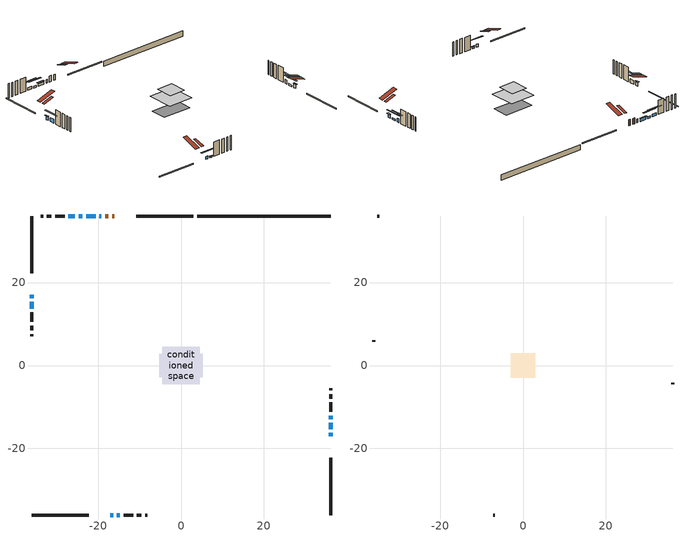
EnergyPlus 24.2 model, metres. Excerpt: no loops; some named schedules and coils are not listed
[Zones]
conditioned space
 floor adiabatic (AdiabaticFloorConstruction): -4.49,-4.49 -4.49,4.49 4.49,4.49 4.49,-4.49 z2.9
 floor foundation (Slab1 construction): -5.2,-2.84 -5.2,2.84 5.2,2.84 5.2,-2.84 z-1.37
 wall outside (RimJoist1 construction): 2.96,36.05 -10.79,36.05 / -36.05,-36.05 -22.3,-36.05 / -36.05,36.05 -36.05,22.3 / 36.05,-36.05 36.05,-22.3 z0.46:0.76
 wall outside (AdiabaticWallConstruction 1): -16.04,36.05 -16.59,36.05 / -17.51,36.05 -18.3,36.05 z0.46:2.49
 wall outside (AdiabaticWallConstruction): -19.22,36.05 -19.66,36.05 z0.46:1.68; 36.05,-17.05 36.05,-16.24 / -36.05,17.05 -36.05,16.24 / 36.05,-12.91 36.05,-12.11 / -36.05,15.31 -36.05,13.71 z0.46:1.72; -20.59,36.05 -22.84,36.05 / -25.56,36.05 -27.13,36.05 z0.46:1.4; 36.05,-15.31 36.05,-13.84 z0.46:0.99; -23.77,36.05 -24.64,36.05 z0.46:1.12; -17.05,-36.05 -16.38,-36.05 z0.46:1.38; -15.46,-36.05 -14.74,-36.05 z0.46:0.89
 wall outside (Wall1 construction): -28.06,36.05 -30.33,36.05 / -13.81,-36.05 -11.54,-36.05 / -36.05,12.78 -36.05,10.51 / 36.05,-11.18 36.05,-8.91 z0.46:5.34
 wall outside (Wall2 construction): -31.26,36.05 -32.33,36.05 / -10.61,-36.05 -9.54,-36.05 / -36.05,9.58 -36.05,8.51 / 36.05,-7.98 36.05,-6.91 z0.46:5.34
 wall outside (Wall3 construction): -33.26,36.05 -33.76,36.05 / -8.61,-36.05 -8.11,-36.05 / -36.05,7.58 -36.05,7.07 / 36.05,-5.98 36.05,-5.47 z0.46:5.34
 wall foundation (FoundationWall1 construction): 36.05,36.05 3.89,36.05 z-1.37:0.46
 window (WindowConstruction 10): -19.22,36.05 -19.66,36.05 z0.46:1.68
 window (WindowConstruction 7): 36.05,-17.04 36.05,-16.24 z0.46:1.72
 window (WindowConstruction 8): -20.59,36.05 -22.84,36.05 z0.46:1.4
 window (WindowConstruction 9): -36.05,17.04 -36.05,16.24 z0.46:1.72
 window (WindowConstruction): 36.05,-15.31 36.05,-13.84 z0.46:0.99
 window (WindowConstruction 1): 36.05,-12.91 36.05,-12.11 z0.46:1.72
 window (WindowConstruction 2): -23.77,36.05 -24.63,36.05 z0.46:1.12
 window (WindowConstruction 3): -25.56,36.05 -27.13,36.05 z0.46:1.4
 window (WindowConstruction 4): -17.04,-36.05 -16.38,-36.05 z0.46:1.37
 window (WindowConstruction 5): -15.45,-36.05 -14.74,-36.05 z0.46:0.89
 window (WindowConstruction 6): -36.05,15.31 -36.05,13.71 z0.46:1.72
 door (Door): -16.04,36.05 -16.58,36.05 z0.46:2.49
 door (Door 1): -17.51,36.05 -18.3,36.05 z0.46:2.49
 ceiling adiabatic (AdiabaticFloorConstruction): 4.49,-4.49 4.49,4.49 -4.49,4.49 -4.49,-4.49 z2.9
 roof outside (Roof2 construction): -15.11,36.05,5.34 -15.11,32.42,6.54 -14.16,32.42,6.54 -14.16,36.05,5.34; -17.97,-36.05,5.34 -17.97,-32.42,6.54 -18.93,-32.42,6.54 -18.93,-36.05,5.34; -36.05,17.97,5.34 -32.42,17.97,6.54 -32.42,18.93,6.54 -36.05,18.93,5.34; 36.05,-17.97,5.34 32.42,-17.97,6.54 32.42,-18.93,6.54 36.05,-18.93,5.34
attic - vented
 floor to conditioned space (Floor1 construction Reversed): -2.95,-2.95 -2.95,2.95 2.95,2.95 2.95,-2.95 z5.34
 wall outside (Wall4 construction): -34.69,36.05 -35.12,36.05 / -7.18,-36.05 -6.75,-36.05 / -36.05,6.15 -36.05,5.72 / 36.05,-4.54 36.05,-4.12 z0.46:5.34
 roof outside (Roof1 construction): -13.23,36.05,5.34 -13.23,30.31,7.25 -11.72,30.31,7.25 -11.72,36.05,5.34; -19.86,-36.05,5.34 -19.86,-30.31,7.25 -21.37,-30.31,7.25 -21.37,-36.05,5.34; -36.05,19.86,5.34 -30.31,19.86,7.25 -30.31,21.37,7.25 -36.05,21.37,5.34; 36.05,-19.86,5.34 30.31,-19.86,7.25 30.31,-21.37,7.25 36.05,-21.37,5.34
shading: 36.05,-16.04 36.05,-17.25 36.46,-17.25 36.46,-16.04 z1.92; -23.04,36.05 -20.39,36.05 -20.39,36.46 -23.04,36.46 z1.6; -36.05,16.04 -36.05,17.25 -36.46,17.25 -36.46,16.04 z1.92; 36.05,-11.81 36.05,-17.34 36.46,-17.34 36.46,-11.81 z3.02; 36.05,-10.08 36.05,-14.94 36.46,-14.94 36.46,-10.08 z3.75; -26.66,36.05 -21.74,36.05 -21.74,36.46 -26.66,36.46 z3.15; -29.16,36.05 -23.53,36.05 -23.53,36.46 -29.16,36.46 z3.43; -14.35,-36.05 -19.07,-36.05 -19.07,-36.46 -14.35,-36.46 z3.4; -14.54,-36.05 -15.65,-36.05 -15.65,-36.46 -14.54,-36.46 z1.09; -36.05,11.68 -36.05,17.34 -36.46,17.34 -36.46,11.68 z3.75
[Building]
Building 1: Terrain=Suburbs
[Site:Location]
Yarmouth AP_NS: Latitude {deg}=43.83; Longitude {deg}=-66.09; Time Zone {hr}=-4; Elevation {m}=43; Keep Site Location Information=Yes
[Site:GroundTemperature:Shallow]
4.08235, 2.59375, 2.47453, 3.18095, 6.01682, 8.83948, 11.2866, 12.8368, 12.9685, 11.7076, 9.32295, 6.58688
[Site:WaterMainsTemperature]
Calculation Method=Schedule; Temperature Schedule=mains temperature schedule
[Material] Roughness=Rough; Thermal Absorptance=0.9
Name | Thickness {m} | Conductivity {W/m-K} | Density {kg/m3} | Specific Heat {J/kg-K} | Solar Absorptance | Visible Absorptance
asphalt or fiberglass shingles | 0.00635 | 0.162714 | 1121.4 | 1465.45 | 0.4 | 0.4
ceiling stud and cavity | 0.0889 | 7.21176 | 20.9862 | 1087.66 | 0.7 | 0.7
concrete 4.0 in. | 0.1016 | 1.803125 | 2242.8 | 837.4 | 0.7 | 0.7
concrete 8.0 in. | 0.2032 | 1.803125 | 2242.8 | 837.4 | 0.7 | 0.7
door material | 0.04445 | 0.053851 | 512.64 | 1214.23 | 0.7 | 0.7
door material 1 | 0.04445 | 0.188738 | 512.64 | 1214.23 | 0.7 | 0.7
floor covering | 0.0127 | 0.0433444 | 54.468 | 1339.84 | 0.6 | 0.6
floor rigid ins; wall rigid ins | 0.512978 | 0.029427 | 32.04 | 1214.23 | 0.7 | 0.7
floor stud and cavity | 0.1397 | 1.75129 | 37.0049 | 1207.88 | 0.7 | 0.7
furniture material conditioned space 1 | 0.1524 | 0.115458 | 640.8 | 1214.23 | 0.6 | 0.6
gypsum board | 0.0127 | 0.160291 | 801 | 837.4 | 0.6 | 0.6
gypsum board 1 | 0.00254 | 0.160291 | 801 | 837.4 | 0.6 | 0.6
osb sheathing 0.5 in. | 0.0127 | 0.115458 | 512.64 | 1214.23 | 0.7 | 0.7
osb sheathing 0.75 in. | 0.01905 | 0.115458 | 512.64 | 1214.23 | 0.7 | 0.7
rim joist stud and cavity | 0.0508 | 0.153904 | 50.32683 | 1063.81 | 0.6 | 0.6
roof stud and cavity | 0.0889 | 3.8783 | 78.34581 | 1123.46 | 0.7 | 0.7
wall stud and cavity | 0.1397 | 1.05798 | 139.0536 | 1170.24 | 0.7 | 0.7
wall stud and cavity 1 | 0.1397 | 1.01728 | 139.0536 | 1170.24 | 0.7 | 0.7
wall stud and cavity 2 | 0.0889 | 0.210175 | 50.32683 | 1063.81 | 0.7 | 0.7
wall stud and cavity 3 | 0.0889 | 6.9971 | 50.32683 | 1063.81 | 0.6 | 0.6
wall stud and cavity 4 | 0.0889 | 0.380278 | 52.3479 | 1209.89 | 0.7 | 0.7
wall stud and cavity 5 | 0.0889 | 0.391764 | 83.0341 | 1211.67 | 0.7 | 0.7
wood siding | 0.0254 | 0.102417 | 544.68 | 1172.36 | 0.4 | 0.4
wood siding 1 | 0.00254 | 0.102417 | 544.68 | 1172.36 | 0.4 | 0.4
wood siding 2; wood siding 3; wood siding 4 | 0.0254 | 0.102417 | 544.68 | 1172.36 | 0.7 | 0.7
[WindowMaterial:SimpleGlazingSystem]
Name | U-Factor {W/m2-K} | Solar Heat Gain Coefficient
WindowMaterial | 3.05987 | 0.42
WindowMaterial 1 | 2.77711 | 0.53
WindowMaterial 2 | 3.04114 | 0.47
WindowMaterial 3 | 2.92474 | 0.66
WindowMaterial 4 | 2.76632 | 0.47
WindowMaterial 5 | 3.06442 | 0.38
WindowMaterial 6 | 7.22469 | 0.74
WindowMaterial 7 | 3.12176 | 0.46
[Construction]
AdiabaticFloorConstruction: floor stud and cavity, floor rigid ins, osb sheathing 0.75 in., floor covering
AdiabaticWallConstruction: wood siding 3, wall rigid ins, wall stud and cavity 4, gypsum board
AdiabaticWallConstruction 1: wood siding 4, wall rigid ins, wall stud and cavity 4, gypsum board
Door: door material
Door 1: door material 1
Floor1 construction Reversed: gypsum board 1, ceiling stud and cavity
FoundationWall1 construction: concrete 8.0 in.
furniture construction conditioned space 1: furniture material conditioned space 1
PartitionWallConstruction: gypsum board, wall stud and cavity 5, gypsum board
RimJoist1 construction: wood siding 2, rim joist stud and cavity
Roof1 construction: asphalt or fiberglass shingles
Roof2 construction: asphalt or fiberglass shingles, osb sheathing 0.5 in., roof stud and cavity, gypsum board
Slab1 construction: concrete 4.0 in.
Wall1 construction: wood siding, osb sheathing 0.5 in., wall stud and cavity, gypsum board
Wall2 construction: wood siding, osb sheathing 0.5 in., wall stud and cavity 1, gypsum board
Wall3 construction: wood siding 1, wall stud and cavity 2, gypsum board 1
Wall4 construction: wood siding 1, wall stud and cavity 3
WindowConstruction: WindowMaterial
WindowConstruction 1; WindowConstruction 6; WindowConstruction 7; WindowConstruction 9: WindowMaterial 1
WindowConstruction 10: WindowMaterial 7
WindowConstruction 2: WindowMaterial 2
WindowConstruction 3: WindowMaterial 3
WindowConstruction 4: WindowMaterial 4
WindowConstruction 5: WindowMaterial 5
WindowConstruction 8: WindowMaterial 6
[Zone] Multiplier=1; Part of Total Floor Area=Yes
Name | Volume {m3}
attic - vented | 10.7825
conditioned space | 288.9
[Space]
Name | Zone | Volume {m3}
attic - vented 1 | attic - vented | 10.7825
conditioned space 1 | conditioned space | 288.9
[ZoneInfiltration:EffectiveLeakageArea]
infil attic - vented 1: Zone or Space=attic - vented 1; Schedule=Always On Discrete; Effective Air Leakage Area {cm2}=1262.55; Stack Coefficient=0.000472155; Wind Coefficient=1.46812e-05
[ZoneMixing]
whole house fan mix: Zone or Space=attic - vented; Schedule=Always On Continuous; Design Flow Rate Calculation Method=Flow/Zone; Design Flow Rate {m3/s}=0; Source Zone or Space=conditioned space
[SurfaceProperty:ExposedFoundationPerimeter]
Slab1: Exposed Perimeter Calculation Method=TotalExposedPerimeter; Total Exposed Perimeter {m}=32.157
[InternalMass] Zone or ZoneList=conditioned space; Space or SpaceList=conditioned space 1
Name | Construction | Surface Area {m2}
furniture mass conditioned space 1 | furniture construction conditioned space 1 | 55.9559
partition wall mass | PartitionWallConstruction | 139.89
[Lights]
interior lighting: Zone or ZoneList or Space or SpaceList=conditioned space 1; Schedule=interior lighting schedule; Design Level Calculation Method=LightingLevel; Lighting Level {W}=343.2; Return Air Fraction=0; Fraction Radiant=0.6; Fraction Visible=0.2; Fraction Replaceable=1
[People]
occupants: Zone or ZoneList or Space or SpaceList=conditioned space 1; Number of People Schedule=occupants schedule; Number of People Calculation Method=People; Number of People=3; Fraction Radiant=0.314171; Sensible Heat Fraction=0.56303; Activity Level Schedule=occupants activity schedule; Carbon Dioxide Generation Rate {m3/s-W}=0; Enable ASHRAE 55 Comfort Warnings=No; Mean Radiant Temperature Calculation Type=EnclosureAveraged
[ElectricEquipment] Zone or ZoneList or Space or SpaceList=conditioned space 1; Design Level Calculation Method=EquipmentLevel
Name | Schedule | Design Level {W} | Fraction Latent | Fraction Radiant | Fraction Lost
clothes dryer | clothes dryer schedule | 140.772 | 0.015 | 0.081 | 0.85
clothes washer | clothes washer schedule | 32.1985 | 0.03 | 0.162 | 0.7
cooking range | cooking range schedule | 215.147 | 0.08 | 0.432 | 0.2
dishwasher | dishwasher schedule | 66.8632 | 0.3 | 0.18 | 0.4
fridge | fridge schedule | 72.9452 | 0 | 0.6 | 0
mech vent house fan | mech vent house fan schedule | 0 | 0 | 0 | 1
mech vent house fan cfis | mech vent house fan cfis schedule | 0 | 0 | 0 | 0
misc plug loads | misc plug loads schedule | 494.7 | 0.045 | 0.513 | 0.1
whole house fan | Always On Discrete | 0 | 0 | 0 | 1
[OtherEquipment] Zone or ZoneList or Space or SpaceList=conditioned space 1; Design Level Calculation Method=EquipmentLevel
Name | Fuel Type | Schedule | Design Level {W} | Fraction Latent | Fraction Radiant | Fraction Lost
clothes dryer 1 | Electricity | clothes dryer schedule | 0 | 0.015 | 0.081 | 0.85
cooking range 1 | Electricity | cooking range schedule | 0 | 0.08 | 0.432 | 0.2
general water use latent | None | general water use schedule | 62.594 | 1 | 0 | 0
general water use sensible | None | general water use schedule | -61.6891 | 0 | 0.6 | 0
mech vent house fan latent load | None | Always On Discrete | 0 | 1 | 0 | 0
mech vent house fan sensible load | None | Always On Discrete | 0 | 0 | 0 | 0
water heater energy adjustment1 | Electricity | Always On Discrete | 0.01 | 0 | 0 | 1
[ZoneInfiltration:DesignFlowRate] Zone or ZoneList or Space or SpaceList=conditioned space 1; Schedule=Always On Discrete; Design Flow Rate Calculation Method=Flow/Zone; Design Flow Rate {m3/s}=0
infil flow; natural vent flow; whole house fan flow
[ZoneControl:Thermostat]
conditioned space Thermostat: Zone or ZoneList=conditioned space; Control Type Schedule=conditioned space Thermostat Schedule; Control 1=conditioned space temperature setpoint; Temperature Difference Between Cutout And Setpoint {deltaC}=0
[ThermostatSetpoint:DualSetpoint]
conditioned space temperature setpoint: Heating Setpoint Temperature Schedule=heating setpoint; Cooling Setpoint Temperature Schedule=cooling setpoint
[AirLoopHVAC:UnitarySystem]
unit heater unitary system: Control Type=Load; Controlling Zone or Thermostat Location=conditioned space; Dehumidification Control Type=None; Availability Schedule=Always On Discrete; Supply Fan=unit heater supply fan; Fan Placement=BlowThrough; Supply Air Fan Operating Mode Schedule=unit heater auto fan schedule; Heating Coil=unit heater htg coil; DX Heating Coil Sizing Ratio=1; Use DOAS DX Cooling Coil=No; Minimum Supply Air Temperature {C}=2; Latent Load Control=SensibleOnlyLoadControl; Cooling Supply Air Flow Rate Method=None; Heating Supply Air Flow Rate Method=SupplyAirFlowRate; Heating Supply Air Flow Rate {m3/s}=0.920769; No Load Supply Air Flow Rate Method=SupplyAirFlowRate; No Load Supply Air Flow Rate {m3/s}=0; No Load Supply Air Flow Rate Control Set To Low Speed=Yes; Maximum Supply Air Temperature {C}=48.8889; Maximum Outdoor Dry-Bulb Temperature for Supplemental Heater Operation {C}=21; Ancillary On-Cycle Electric Power {W}=0; Ancillary Off-Cycle Electric Power {W}=0
[Zone equipment]
conditioned space: unit heater unitary system, electric baseboard
[Foundation:Kiva]
Foundation Kiva 1: Initial Indoor Air Temperature {C}=18; Wall Height Above Grade {m}=0.459974; Wall Depth Below Slab {m}=0.2032
[Foundation:Kiva:Settings]
Soil Conductivity {W/m-K}=0.849921; Soil Density {kg/m3}=1842.3; Soil Specific Heat {J/kg-K}=418.7; Ground Solar Absorptivity=0.9; Ground Thermal Absorptivity=0.9; Ground Surface Roughness {m}=0.03; Far-Field Width {m}=40; Deep-Ground Boundary Condition=ZeroFlux; Deep-Ground Depth {m}=40; Minimum Cell Dimension {m}=0.2; Maximum Cell Growth Coefficient=3; Simulation Timestep=Timestep
[Exterior:Lights]
exterior lighting: Schedule=exterior lighting schedule; Design Level {W}=75.6
[EnergyManagementSystem:Sensor] Output:Variable or Output:Meter Index Key=conditioned space
Name | Output:Variable or Output:Meter
conditioned_space_clg_unmet_s | Zone Cooling Setpoint Not Met Time
conditioned_space_htg_unmet_s | Zone Heating Setpoint Not Met Time
fridge_tin_s; tin_s; tin_s_1 | Zone Mean Air Temperature
tout_s | Zone Outdoor Air Drybulb Temperature
win_s | Zone Air Humidity Ratio
[Schedule:Constant]
Name | Hourly Value
Always On Continuous; mech vent house fan schedule; mech vent house fan cfis schedule; Always On Discrete | 1
occupants activity schedule | 117.228
fridge schedule; unit heater auto fan schedule | 0
[Schedule:Week:Daily]
interior lighting schedule Week Rule - Jan1-Jan27: interior lighting schedule day, interior lighting schedule day, interior lighting schedule day, interior lighting schedule day, interior lighting schedule day, interior lighting schedule day, interior lighting schedule day, interior lighting schedule default day, interior lighting schedule default day, interior lighting schedule default day, interior lighting schedule default day, interior lighting schedule default day
interior lighting schedule Week Rule - Jan28-Feb3: interior lighting schedule day, interior lighting schedule day, interior lighting schedule day, interior lighting schedule day, interior lighting schedule day 1, interior lighting schedule day 1, interior lighting schedule day 1, interior lighting schedule default day, interior lighting schedule default day, interior lighting schedule default day, interior lighting schedule default day, interior lighting schedule default day
interior lighting schedule Week Rule - Feb4-Feb24: interior lighting schedule day 1, interior lighting schedule day 1, interior lighting schedule day 1, interior lighting schedule day 1, interior lighting schedule day 1, interior lighting schedule day 1, interior lighting schedule day 1, interior lighting schedule default day, interior lighting schedule default day, interior lighting schedule default day, interior lighting schedule default day, interior lighting schedule default day
interior lighting schedule Week Rule - Feb25-Mar3: interior lighting schedule day 1, interior lighting schedule day 1, interior lighting schedule day 1, interior lighting schedule day 1, interior lighting schedule day 2, interior lighting schedule day 2, interior lighting schedule day 2, interior lighting schedule default day, interior lighting schedule default day, interior lighting schedule default day, interior lighting schedule default day, interior lighting schedule default day
interior lighting schedule Week Rule - Mar4-Mar31: interior lighting schedule day 2, interior lighting schedule day 2, interior lighting schedule day 2, interior lighting schedule day 2, interior lighting schedule day 2, interior lighting schedule day 2, interior lighting schedule day 2, interior lighting schedule default day, interior lighting schedule default day, interior lighting schedule default day, interior lighting schedule default day, interior lighting schedule default day
interior lighting schedule Week Rule - Apr1-Apr28: interior lighting schedule day 3, interior lighting schedule day 3, interior lighting schedule day 3, interior lighting schedule day 3, interior lighting schedule day 3, interior lighting schedule day 3, interior lighting schedule day 3, interior lighting schedule default day, interior lighting schedule default day, interior lighting schedule default day, interior lighting schedule default day, interior lighting schedule default day
interior lighting schedule Week Rule - Apr29-May5: interior lighting schedule day 3, interior lighting schedule day 3, interior lighting schedule day 4, interior lighting schedule day 4, interior lighting schedule day 4, interior lighting schedule day 4, interior lighting schedule day 4, interior lighting schedule default day, interior lighting schedule default day, interior lighting schedule default day, interior lighting schedule default day, interior lighting schedule default day
interior lighting schedule Week Rule - May6-May26: interior lighting schedule day 4, interior lighting schedule day 4, interior lighting schedule day 4, interior lighting schedule day 4, interior lighting schedule day 4, interior lighting schedule day 4, interior lighting schedule day 4, interior lighting schedule default day, interior lighting schedule default day, interior lighting schedule default day, interior lighting schedule default day, interior lighting schedule default day
interior lighting schedule Week Rule - May27-Jun2: interior lighting schedule day 4, interior lighting schedule day 4, interior lighting schedule day 4, interior lighting schedule day 4, interior lighting schedule day 4, interior lighting schedule day 5, interior lighting schedule day 5, interior lighting schedule default day, interior lighting schedule default day, interior lighting schedule default day, interior lighting schedule default day, interior lighting schedule default day
interior lighting schedule Week Rule - Jun3-Jun30: interior lighting schedule day 5, interior lighting schedule day 5, interior lighting schedule day 5, interior lighting schedule day 5, interior lighting schedule day 5, interior lighting schedule day 5, interior lighting schedule day 5, interior lighting schedule default day, interior lighting schedule default day, interior lighting schedule default day, interior lighting schedule default day, interior lighting schedule default day
interior lighting schedule Week Rule - Jul1-Jul28: interior lighting schedule day 6, interior lighting schedule day 6, interior lighting schedule day 6, interior lighting schedule day 6, interior lighting schedule day 6, interior lighting schedule day 6, interior lighting schedule day 6, interior lighting schedule default day, interior lighting schedule default day, interior lighting schedule default day, interior lighting schedule default day, interior lighting schedule default day
interior lighting schedule Week Rule - Jul29-Aug4: interior lighting schedule day 6, interior lighting schedule day 6, interior lighting schedule day 6, interior lighting schedule day 7, interior lighting schedule day 7, interior lighting schedule day 7, interior lighting schedule day 7, interior lighting schedule default day, interior lighting schedule default day, interior lighting schedule default day, interior lighting schedule default day, interior lighting schedule default day
interior lighting schedule Week Rule - Aug5-Aug25: interior lighting schedule day 7, interior lighting schedule day 7, interior lighting schedule day 7, interior lighting schedule day 7, interior lighting schedule day 7, interior lighting schedule day 7, interior lighting schedule day 7, interior lighting schedule default day, interior lighting schedule default day, interior lighting schedule default day, interior lighting schedule default day, interior lighting schedule default day
interior lighting schedule Week Rule - Aug26-Sep1: interior lighting schedule day 7, interior lighting schedule day 7, interior lighting schedule day 7, interior lighting schedule day 7, interior lighting schedule day 7, interior lighting schedule day 7, interior lighting schedule day 8, interior lighting schedule default day, interior lighting schedule default day, interior lighting schedule default day, interior lighting schedule default day, interior lighting schedule default day
interior lighting schedule Week Rule - Sep2-Sep29: interior lighting schedule day 8, interior lighting schedule day 8, interior lighting schedule day 8, interior lighting schedule day 8, interior lighting schedule day 8, interior lighting schedule day 8, interior lighting schedule day 8, interior lighting schedule default day, interior lighting schedule default day, interior lighting schedule default day, interior lighting schedule default day, interior lighting schedule default day
interior lighting schedule Week Rule - Sep30-Oct6: interior lighting schedule day 8, interior lighting schedule day 9, interior lighting schedule day 9, interior lighting schedule day 9, interior lighting schedule day 9, interior lighting schedule day 9, interior lighting schedule day 9, interior lighting schedule default day, interior lighting schedule default day, interior lighting schedule default day, interior lighting schedule default day, interior lighting schedule default day
interior lighting schedule Week Rule - Oct7-Oct27: interior lighting schedule day 9, interior lighting schedule day 9, interior lighting schedule day 9, interior lighting schedule day 9, interior lighting schedule day 9, interior lighting schedule day 9, interior lighting schedule day 9, interior lighting schedule default day, interior lighting schedule default day, interior lighting schedule default day, interior lighting schedule default day, interior lighting schedule default day
interior lighting schedule Week Rule - Oct28-Nov3: interior lighting schedule day 9, interior lighting schedule day 9, interior lighting schedule day 9, interior lighting schedule day 9, interior lighting schedule day 10, interior lighting schedule day 10, interior lighting schedule day 10, interior lighting schedule default day, interior lighting schedule default day, interior lighting schedule default day, interior lighting schedule default day, interior lighting schedule default day
interior lighting schedule Week Rule - Nov4-Nov24: interior lighting schedule day 10, interior lighting schedule day 10, interior lighting schedule day 10, interior lighting schedule day 10, interior lighting schedule day 10, interior lighting schedule day 10, interior lighting schedule day 10, interior lighting schedule default day, interior lighting schedule default day, interior lighting schedule default day, interior lighting schedule default day, interior lighting schedule default day
interior lighting schedule Week Rule - Nov25-Dec1: interior lighting schedule day 10, interior lighting schedule day 10, interior lighting schedule day 10, interior lighting schedule day 10, interior lighting schedule day 10, interior lighting schedule day 10, interior lighting schedule day 11, interior lighting schedule default day, interior lighting schedule default day, interior lighting schedule default day, interior lighting schedule default day, interior lighting schedule default day
interior lighting schedule Week Rule - Dec2-Dec31: interior lighting schedule day 11, interior lighting schedule day 11, interior lighting schedule day 11, interior lighting schedule day 11, interior lighting schedule day 11, interior lighting schedule day 11, interior lighting schedule day 11, interior lighting schedule default day, interior lighting schedule default day, interior lighting schedule default day, interior lighting schedule default day, interior lighting schedule default day
occupants schedule Week Rule - Jan1-Dec31: occupants schedule day, occupants schedule day, occupants schedule day, occupants schedule day, occupants schedule day, occupants schedule day, occupants schedule day, occupants schedule default day, occupants schedule default day, occupants schedule default day, occupants schedule default day, occupants schedule default day
clothes dryer schedule Week Rule - Jan1-Dec31: clothes dryer schedule day, clothes dryer schedule day, clothes dryer schedule day, clothes dryer schedule day, clothes dryer schedule day, clothes dryer schedule day, clothes dryer schedule day, clothes dryer schedule default day, clothes dryer schedule default day, clothes dryer schedule default day, clothes dryer schedule default day, clothes dryer schedule default day
clothes washer schedule Week Rule - Jan1-Dec31: clothes washer schedule day, clothes washer schedule day, clothes washer schedule day, clothes washer schedule day, clothes washer schedule day, clothes washer schedule day, clothes washer schedule day, clothes washer schedule default day, clothes washer schedule default day, clothes washer schedule default day, clothes washer schedule default day, clothes washer schedule default day
cooking range schedule Week Rule - Jan1-Dec31: cooking range schedule day, cooking range schedule day, cooking range schedule day, cooking range schedule day, cooking range schedule day, cooking range schedule day, cooking range schedule day, cooking range schedule default day, cooking range schedule default day, cooking range schedule default day, cooking range schedule default day, cooking range schedule default day
dishwasher schedule Week Rule - Jan1-Dec31: dishwasher schedule day, dishwasher schedule day, dishwasher schedule day, dishwasher schedule day, dishwasher schedule day, dishwasher schedule day, dishwasher schedule day, dishwasher schedule default day, dishwasher schedule default day, dishwasher schedule default day, dishwasher schedule default day, dishwasher schedule default day
misc plug loads schedule Week Rule - Jan1-Dec31: misc plug loads schedule day, misc plug loads schedule day, misc plug loads schedule day, misc plug loads schedule day, misc plug loads schedule day, misc plug loads schedule day, misc plug loads schedule day, misc plug loads schedule default day, misc plug loads schedule default day, misc plug loads schedule default day, misc plug loads schedule default day, misc plug loads schedule default day
general water use schedule Week Rule - Jan1-Dec31: general water use schedule day, general water use schedule day, general water use schedule day, general water use schedule day, general water use schedule day, general water use schedule day, general water use schedule day, general water use schedule default day, general water use schedule default day, general water use schedule default day, general water use schedule default day, general water use schedule default day
exterior lighting schedule Week Rule - Jan1-Jan27: exterior lighting schedule day, exterior lighting schedule day, exterior lighting schedule day, exterior lighting schedule day, exterior lighting schedule day, exterior lighting schedule day, exterior lighting schedule day, exterior lighting schedule default day, exterior lighting schedule default day, exterior lighting schedule default day, exterior lighting schedule default day, exterior lighting schedule default day
exterior lighting schedule Week Rule - Jan28-Feb3: exterior lighting schedule day, exterior lighting schedule day, exterior lighting schedule day, exterior lighting schedule day, exterior lighting schedule day 1, exterior lighting schedule day 1, exterior lighting schedule day 1, exterior lighting schedule default day, exterior lighting schedule default day, exterior lighting schedule default day, exterior lighting schedule default day, exterior lighting schedule default day
exterior lighting schedule Week Rule - Feb4-Feb24: exterior lighting schedule day 1, exterior lighting schedule day 1, exterior lighting schedule day 1, exterior lighting schedule day 1, exterior lighting schedule day 1, exterior lighting schedule day 1, exterior lighting schedule day 1, exterior lighting schedule default day, exterior lighting schedule default day, exterior lighting schedule default day, exterior lighting schedule default day, exterior lighting schedule default day
exterior lighting schedule Week Rule - Feb25-Mar3: exterior lighting schedule day 1, exterior lighting schedule day 1, exterior lighting schedule day 1, exterior lighting schedule day 1, exterior lighting schedule day 2, exterior lighting schedule day 2, exterior lighting schedule day 2, exterior lighting schedule default day, exterior lighting schedule default day, exterior lighting schedule default day, exterior lighting schedule default day, exterior lighting schedule default day
exterior lighting schedule Week Rule - Mar4-Mar31: exterior lighting schedule day 2, exterior lighting schedule day 2, exterior lighting schedule day 2, exterior lighting schedule day 2, exterior lighting schedule day 2, exterior lighting schedule day 2, exterior lighting schedule day 2, exterior lighting schedule default day, exterior lighting schedule default day, exterior lighting schedule default day, exterior lighting schedule default day, exterior lighting schedule default day
exterior lighting schedule Week Rule - Apr1-Apr28: exterior lighting schedule day 3, exterior lighting schedule day 3, exterior lighting schedule day 3, exterior lighting schedule day 3, exterior lighting schedule day 3, exterior lighting schedule day 3, exterior lighting schedule day 3, exterior lighting schedule default day, exterior lighting schedule default day, exterior lighting schedule default day, exterior lighting schedule default day, exterior lighting schedule default day
exterior lighting schedule Week Rule - Apr29-May5: exterior lighting schedule day 3, exterior lighting schedule day 3, exterior lighting schedule day 4, exterior lighting schedule day 4, exterior lighting schedule day 4, exterior lighting schedule day 4, exterior lighting schedule day 4, exterior lighting schedule default day, exterior lighting schedule default day, exterior lighting schedule default day, exterior lighting schedule default day, exterior lighting schedule default day
exterior lighting schedule Week Rule - May6-May26: exterior lighting schedule day 4, exterior lighting schedule day 4, exterior lighting schedule day 4, exterior lighting schedule day 4, exterior lighting schedule day 4, exterior lighting schedule day 4, exterior lighting schedule day 4, exterior lighting schedule default day, exterior lighting schedule default day, exterior lighting schedule default day, exterior lighting schedule default day, exterior lighting schedule default day
exterior lighting schedule Week Rule - May27-Jun2: exterior lighting schedule day 4, exterior lighting schedule day 4, exterior lighting schedule day 4, exterior lighting schedule day 4, exterior lighting schedule day 4, exterior lighting schedule day 5, exterior lighting schedule day 5, exterior lighting schedule default day, exterior lighting schedule default day, exterior lighting schedule default day, exterior lighting schedule default day, exterior lighting schedule default day
exterior lighting schedule Week Rule - Jun3-Jun30: exterior lighting schedule day 5, exterior lighting schedule day 5, exterior lighting schedule day 5, exterior lighting schedule day 5, exterior lighting schedule day 5, exterior lighting schedule day 5, exterior lighting schedule day 5, exterior lighting schedule default day, exterior lighting schedule default day, exterior lighting schedule default day, exterior lighting schedule default day, exterior lighting schedule default day
exterior lighting schedule Week Rule - Jul1-Jul28: exterior lighting schedule day 6, exterior lighting schedule day 6, exterior lighting schedule day 6, exterior lighting schedule day 6, exterior lighting schedule day 6, exterior lighting schedule day 6, exterior lighting schedule day 6, exterior lighting schedule default day, exterior lighting schedule default day, exterior lighting schedule default day, exterior lighting schedule default day, exterior lighting schedule default day
exterior lighting schedule Week Rule - Jul29-Aug4: exterior lighting schedule day 6, exterior lighting schedule day 6, exterior lighting schedule day 6, exterior lighting schedule day 7, exterior lighting schedule day 7, exterior lighting schedule day 7, exterior lighting schedule day 7, exterior lighting schedule default day, exterior lighting schedule default day, exterior lighting schedule default day, exterior lighting schedule default day, exterior lighting schedule default day
exterior lighting schedule Week Rule - Aug5-Aug25: exterior lighting schedule day 7, exterior lighting schedule day 7, exterior lighting schedule day 7, exterior lighting schedule day 7, exterior lighting schedule day 7, exterior lighting schedule day 7, exterior lighting schedule day 7, exterior lighting schedule default day, exterior lighting schedule default day, exterior lighting schedule default day, exterior lighting schedule default day, exterior lighting schedule default day
exterior lighting schedule Week Rule - Aug26-Sep1: exterior lighting schedule day 7, exterior lighting schedule day 7, exterior lighting schedule day 7, exterior lighting schedule day 7, exterior lighting schedule day 7, exterior lighting schedule day 7, exterior lighting schedule day 8, exterior lighting schedule default day, exterior lighting schedule default day, exterior lighting schedule default day, exterior lighting schedule default day, exterior lighting schedule default day
exterior lighting schedule Week Rule - Sep2-Sep29: exterior lighting schedule day 8, exterior lighting schedule day 8, exterior lighting schedule day 8, exterior lighting schedule day 8, exterior lighting schedule day 8, exterior lighting schedule day 8, exterior lighting schedule day 8, exterior lighting schedule default day, exterior lighting schedule default day, exterior lighting schedule default day, exterior lighting schedule default day, exterior lighting schedule default day
exterior lighting schedule Week Rule - Sep30-Oct6: exterior lighting schedule day 8, exterior lighting schedule day 9, exterior lighting schedule day 9, exterior lighting schedule day 9, exterior lighting schedule day 9, exterior lighting schedule day 9, exterior lighting schedule day 9, exterior lighting schedule default day, exterior lighting schedule default day, exterior lighting schedule default day, exterior lighting schedule default day, exterior lighting schedule default day
[Schedule:Year]
interior lighting schedule: interior lighting schedule Week Rule - Jan1-Jan27, 1, 1, 1, 27, interior lighting schedule Week Rule - Jan28-Feb3, 1, 28, 2, 3, interior lighting schedule Week Rule - Feb4-Feb24, 2, 4, 2, 24, interior lighting schedule Week Rule - Feb25-Mar3, 2, 25, 3, 3, interior lighting schedule Week Rule - Mar4-Mar31, 3, 4, 3, 31, interior lighting schedule Week Rule - Apr1-Apr28, 4, 1, 4, 28, interior lighting schedule Week Rule - Apr29-May5, 4, 29, 5, 5, interior lighting schedule Week Rule - May6-May26, 5, 6, 5, 26, interior lighting schedule Week Rule - May27-Jun2, 5, 27, 6, 2, interior lighting schedule Week Rule - Jun3-Jun30, 6, 3, 6, 30, interior lighting schedule Week Rule - Jul1-Jul28, 7, 1, 7, 28, interior lighting schedule Week Rule - Jul29-Aug4, 7, 29, 8, 4, interior lighting schedule Week Rule - Aug5-Aug25, 8, 5, 8, 25, interior lighting schedule Week Rule - Aug26-Sep1, 8, 26, 9, 1, interior lighting schedule Week Rule - Sep2-Sep29, 9, 2, 9, 29, interior lighting schedule Week Rule - Sep30-Oct6, 9, 30, 10, 6, interior lighting schedule Week Rule - Oct7-Oct27, 10, 7, 10, 27, interior lighting schedule Week Rule - Oct28-Nov3, 10, 28, 11, 3, interior lighting schedule Week Rule - Nov4-Nov24, 11, 4, 11, 24, interior lighting schedule Week Rule - Nov25-Dec1, 11, 25, 12, 1, interior lighting schedule Week Rule - Dec2-Dec31, 12, 2, 12, 31
occupants schedule: occupants schedule Week Rule - Jan1-Dec31, 1, 1, 12, 31
clothes dryer schedule: clothes dryer schedule Week Rule - Jan1-Dec31, 1, 1, 12, 31
clothes washer schedule: clothes washer schedule Week Rule - Jan1-Dec31, 1, 1, 12, 31
cooking range schedule: cooking range schedule Week Rule - Jan1-Dec31, 1, 1, 12, 31
dishwasher schedule: dishwasher schedule Week Rule - Jan1-Dec31, 1, 1, 12, 31
misc plug loads schedule: misc plug loads schedule Week Rule - Jan1-Dec31, 1, 1, 12, 31
general water use schedule: general water use schedule Week Rule - Jan1-Dec31, 1, 1, 12, 31
exterior lighting schedule: exterior lighting schedule Week Rule - Jan1-Jan27, 1, 1, 1, 27, exterior lighting schedule Week Rule - Jan28-Feb3, 1, 28, 2, 3, exterior lighting schedule Week Rule - Feb4-Feb24, 2, 4, 2, 24, exterior lighting schedule Week Rule - Feb25-Mar3, 2, 25, 3, 3, exterior lighting schedule Week Rule - Mar4-Mar31, 3, 4, 3, 31, exterior lighting schedule Week Rule - Apr1-Apr28, 4, 1, 4, 28, exterior lighting schedule Week Rule - Apr29-May5, 4, 29, 5, 5, exterior lighting schedule Week Rule - May6-May26, 5, 6, 5, 26, exterior lighting schedule Week Rule - May27-Jun2, 5, 27, 6, 2, exterior lighting schedule Week Rule - Jun3-Jun30, 6, 3, 6, 30, exterior lighting schedule Week Rule - Jul1-Jul28, 7, 1, 7, 28, exterior lighting schedule Week Rule - Jul29-Aug4, 7, 29, 8, 4, exterior lighting schedule Week Rule - Aug5-Aug25, 8, 5, 8, 25, exterior lighting schedule Week Rule - Aug26-Sep1, 8, 26, 9, 1, exterior lighting schedule Week Rule - Sep2-Sep29, 9, 2, 9, 29, exterior lighting schedule Week Rule - Sep30-Oct6, 9, 30, 10, 6, exterior lighting schedule Week Rule - Oct7-Oct27, 10, 7, 10, 27, exterior lighting schedule Week Rule - Oct28-Nov3, 10, 28, 11, 3, exterior lighting schedule Week Rule - Nov4-Nov24, 11, 4, 11, 24, exterior lighting schedule Week Rule - Nov25-Dec1, 11, 25, 12, 1, exterior lighting schedule Week Rule - Dec2-Dec31, 12, 2, 12, 31
[Schedule:Compact]
conditioned space Thermostat Schedule: Through: 12/31, For: AllDays, Until: 24:00, 4
mains temperature schedule: Through: 01/01, For: AllDays, Until: 24:00, 8.11167, Through: 01/02, For: AllDays, Until: 24:00, 8.06167, Through: 01/03, For: AllDays, Until: 24:00, 8.01222, Through: 01/04, For: AllDays, Until: 24:00, 7.96333, Through: 01/05, For: AllDays, Until: 24:00, 7.91556, Through: 01/06, For: AllDays, Until: 24:00, 7.86889, Through: 01/07, For: AllDays, Until: 24:00, 7.82278, Through: 01/08, For: AllDays, Until: 24:00, 7.77778, Through: 01/09, For: AllDays, Until: 24:00, 7.73333, Through: 01/10, For: AllDays, Until: 24:00, 7.69056, Through: 01/11, For: AllDays, Until: 24:00, 7.64778, Through: 01/12, For: AllDays, Until: 24:00, 7.60667, Through: 01/13, For: AllDays, Until: 24:00, 7.56611, Through: 01/14, For: AllDays, Until: 24:00, 7.52722, Through: 01/15, For: AllDays, Until: 24:00, 7.48833, Through: 01/16, For: AllDays, Until: 24:00, 7.45111, Through: 01/17, For: AllDays, Until: 24:00, 7.415, Through: 01/18, For: AllDays, Until: 24:00, 7.37944, Through: 01/19, For: AllDays, Until: 24:00, 7.345, Through: 01/20, For: AllDays, Until: 24:00, 7.31222, Through: 01/21, For: AllDays, Until: 24:00, 7.28, Through: 01/22, For: AllDays, Until: 24:00, 7.24889, Through: 01/23, For: AllDays, Until: 24:00, 7.21889, Through: 01/24, For: AllDays, Until: 24:00, 7.18944, Through: 01/25, For: AllDays, Until: 24:00, 7.16167, Through: 01/26, For: AllDays, Until: 24:00, 7.135, Through: 01/27, For: AllDays, Until: 24:00, 7.10944, Through: 01/28, For: AllDays, Until: 24:00, 7.085, Through: 01/29, For: AllDays, Until: 24:00, 7.06167, Through: 01/30, For: AllDays, Until: 24:00, 7.03944, Through: 01/31, For: AllDays, Until: 24:00, 7.01833, Through: 02/01, For: AllDays, Until: 24:00, 6.99833, Through: 02/02, For: AllDays, Until: 24:00, 6.97944, Through: 02/03, For: AllDays, Until: 24:00, 6.96167, Through: 02/04, For: AllDays, Until: 24:00, 6.945, Through: 02/05, For: AllDays, Until: 24:00, 6.93, Through: 02/06, For: AllDays, Until: 24:00, 6.91556, Through: 02/07, For: AllDays, Until: 24:00, 6.90278, Through: 02/08, For: AllDays, Until: 24:00, 6.89111, Through: 02/09, For: AllDays, Until: 24:00, 6.88, Through: 02/10, For: AllDays, Until: 24:00, 6.87056, Through: 02/11, For: AllDays, Until: 24:00, 6.86222, Through: 02/12, For: AllDays, Until: 24:00, 6.85556, Through: 02/13, For: AllDays, Until: 24:00, 6.84944, Through: 02/14, For: AllDays, Until: 24:00, 6.845, Through: 02/15, For: AllDays, Until: 24:00, 6.84167, Through: 02/16, For: AllDays, Until: 24:00, 6.83889, Through: 02/17, For: AllDays, Until: 24:00, 6.83778, Through: 02/18, For: AllDays, Until: 24:00, 6.83833, Through: 02/19, For: AllDays, Until: 24:00, 6.83944, Through: 02/20, For: AllDays, Until: 24:00, 6.84222, Through: 02/21, For: AllDays, Until: 24:00, 6.84556, Through: 02/22, For: AllDays, Until: 24:00, 6.85056, Through: 02/23, For: AllDays, Until: 24:00, 6.85667, Through: 02/24, For: AllDays, Until: 24:00, 6.86389, Through: 02/25, For: AllDays, Until: 24:00, 6.87222, Through: 02/26, For: AllDays, Until: 24:00, 6.88222, Through: 02/27, For: AllDays, Until: 24:00, 6.89278, Through: 02/28, For: AllDays, Until: 24:00, 6.905, Through: 03/01, For: AllDays, Until: 24:00, 6.91833, Through: 03/02, For: AllDays, Until: 24:00, 6.93278, Through: 03/03, For: AllDays, Until: 24:00, 6.94833, Through: 03/04, For: AllDays, Until: 24:00, 6.965, Through: 03/05, For: AllDays, Until: 24:00, 6.98278, Through: 03/06, For: AllDays, Until: 24:00, 7.00167, Through: 03/07, For: AllDays, Until: 24:00, 7.02222, Through: 03/08, For: AllDays, Until: 24:00, 7.04333, Through: 03/09, For: AllDays, Until: 24:00, 7.06611, Through: 03/10, For: AllDays, Until: 24:00, 7.08944, Through: 03/11, For: AllDays, Until: 24:00, 7.11444, Through: 03/12, For: AllDays, Until: 24:00, 7.14, Through: 03/13, For: AllDays, Until: 24:00, 7.16722, Through: 03/14, For: AllDays, Until: 24:00, 7.195, Through: 03/15, For: AllDays, Until: 24:00, 7.22444, Through: 03/16, For: AllDays, Until: 24:00, 7.25444, Through: 03/17, For: AllDays, Until: 24:00, 7.28556, Through: 03/18, For: AllDays, Until: 24:00, 7.31833, Through: 03/19, For: AllDays, Until: 24:00, 7.35167, Through: 03/20, For: AllDays, Until: 24:00, 7.38611, Through: 03/21, For: AllDays, Until: 24:00, 7.42167, Through: 03/22, For: AllDays, Until: 24:00, 7.45833, Through: 03/23, For: AllDays, Until: 24:00, 7.49556, Through: 03/24, For: AllDays, Until: 24:00, 7.53444, Through: 03/25, For: AllDays, Until: 24:00, 7.57389, Through: 03/26, For: AllDays, Until: 24:00, 7.61444, Through: 03/27, For: AllDays, Until: 24:00, 7.65611, Through: 03/28, For: AllDays, Until: 24:00, 7.69833, Through: 03/29, For: AllDays, Until: 24:00, 7.74167, Through: 03/30, For: AllDays, Until: 24:00, 7.78611, Through: 03/31, For: AllDays, Until: 24:00, 7.83111, Through: 04/01, For: AllDays, Until: 24:00, 7.87778, Through: 04/02, For: AllDays, Until: 24:00, 7.92444, Through: 04/03, For: AllDays, Until: 24:00, 7.97278, Through: 04/04, For: AllDays, Until: 24:00, 8.02111, Through: 04/05, For: AllDays, Until: 24:00, 8.07111, Through: 04/06, For: AllDays, Until: 24:00, 8.12167, Through: 04/07, For: AllDays, Until: 24:00, 8.17278, Through: 04/08, For: AllDays, Until: 24:00, 8.225, Through: 04/09, For: AllDays, Until: 24:00, 8.27778, Through: 04/10, For: AllDays, Until: 24:00, 8.33111, Through: 04/11, For: AllDays, Until: 24:00, 8.38556, Through: 04/12, For: AllDays, Until: 24:00, 8.44111, Through: 04/13, For: AllDays, Until: 24:00, 8.49667, Through: 04/14, For: AllDays, Until: 24:00, 8.55333, Through: 04/15, For: AllDays, Until: 24:00, 8.61056, Through: 04/16, For: AllDays, Until: 24:00, 8.66833, Through: 04/17, For: AllDays, Until: 24:00, 8.72722, Through: 04/18, For: AllDays, Until: 24:00, 8.78667, Through: 04/19, For: AllDays, Until: 24:00, 8.84611, Through: 04/20, For: AllDays, Until: 24:00, 8.90667, Through: 04/21, For: AllDays, Until: 24:00, 8.96778, Through: 04/22, For: AllDays, Until: 24:00, 9.02944, Through: 04/23, For: AllDays, Until: 24:00, 9.09167, Through: 04/24, For: AllDays, Until: 24:00, 9.15444, Through: 04/25, For: AllDays, Until: 24:00, 9.21778, Through: 04/26, For: AllDays, Until: 24:00, 9.28111, Through: 04/27, For: AllDays, Until: 24:00, 9.34556, Through: 04/28, For: AllDays, Until: 24:00, 9.41, Through: 04/29, For: AllDays, Until: 24:00, 9.475, Through: 04/30, For: AllDays, Until: 24:00, 9.54056, Through: 05/01, For: AllDays, Until: 24:00, 9.60667, Through: 05/02, For: AllDays, Until: 24:00, 9.67278, Through: 05/03, For: AllDays, Until: 24:00, 9.73944, Through: 05/04, For: AllDays, Until: 24:00, 9.80667, Through: 05/05, For: AllDays, Until: 24:00, 9.87389, Through: 05/06, For: AllDays, Until: 24:00, 9.94111, Through: 05/07, For: AllDays, Until: 24:00, 10.0094, Through: 05/08, For: AllDays, Until: 24:00, 10.0772, Through: 05/09, For: AllDays, Until: 24:00, 10.1456, Through: 05/10, For: AllDays, Until: 24:00, 10.2144, Through: 05/11, For: AllDays, Until: 24:00, 10.2833, Through: 05/12, For: AllDays, Until: 24:00, 10.3522, Through: 05/13, For: AllDays, Until: 24:00, 10.4211, Through: 05/14, For: AllDays, Until: 24:00, 10.4906, Through: 05/15, For: AllDays, Until: 24:00, 10.56, Through: 05/16, For: AllDays, Until: 24:00, 10.6294, Through: 05/17, For: AllDays, Until: 24:00, 10.6989, Through: 05/18, For: AllDays, Until: 24:00, 10.7683, Through: 05/19, For: AllDays, Until: 24:00, 10.8383, Through: 05/20, For: AllDays, Until: 24:00, 10.9078, Through: 05/21, For: AllDays, Until: 24:00, 10.9772, Through: 05/22, For: AllDays, Until: 24:00, 11.0472, Through: 05/23, For: AllDays, Until: 24:00, 11.1167, Through: 05/24, For: AllDays, Until: 24:00, 11.1861, Through: 05/25, For: AllDays, Until: 24:00, 11.2556, Through: 05/26, For: AllDays, Until: 24:00, 11.325, Through: 05/27, For: AllDays, Until: 24:00, 11.3939, Through: 05/28, For: AllDays, Until: 24:00, 11.4633, Through: 05/29, For: AllDays, Until: 24:00, 11.5317, Through: 05/30, For: AllDays, Until: 24:00, 11.6006, Through: 05/31, For: AllDays, Until: 24:00, 11.6689, Through: 06/01, For: AllDays, Until: 24:00, 11.7372, Through: 06/02, For: AllDays, Until: 24:00, 11.805, Through: 06/03, For: AllDays, Until: 24:00, 11.8728, Through: 06/04, For: AllDays, Until: 24:00, 11.9406, Through: 06/05, For: AllDays, Until: 24:00, 12.0072, Through: 06/06, For: AllDays, Until: 24:00, 12.0744, Through: 06/07, For: AllDays, Until: 24:00, 12.1406, Through: 06/08, For: AllDays, Until: 24:00, 12.2067, Through: 06/09, For: AllDays, Until: 24:00, 12.2722, Through: 06/10, For: AllDays, Until: 24:00, 12.3378, Through: 06/11, For: AllDays, Until: 24:00, 12.4022, Through: 06/12, For: AllDays, Until: 24:00, 12.4667, Through: 06/13, For: AllDays, Until: 24:00, 12.5306, Through: 06/14, For: AllDays, Until: 24:00, 12.5939, Through: 06/15, For: AllDays, Until: 24:00, 12.6567, Through: 06/16, For: AllDays, Until: 24:00, 12.7194, Through: 06/17, For: AllDays, Until: 24:00, 12.7811, Through: 06/18, For: AllDays, Until: 24:00, 12.8422, Through: 06/19, For: AllDays, Until: 24:00, 12.9028, Through: 06/20, For: AllDays, Until: 24:00, 12.9633, Through: 06/21, For: AllDays, Until: 24:00, 13.0228, Through: 06/22, For: AllDays, Until: 24:00, 13.0817, Through: 06/23, For: AllDays, Until: 24:00, 13.1394, Through: 06/24, For: AllDays, Until: 24:00, 13.1972, Through: 06/25, For: AllDays, Until: 24:00, 13.2539, Through: 06/26, For: AllDays, Until: 24:00, 13.31, Through: 06/27, For: AllDays, Until: 24:00, 13.3656, Through: 06/28, For: AllDays, Until: 24:00, 13.42, Through: 06/29, For: AllDays, Until: 24:00, 13.4744, Through: 06/30, For: AllDays, Until: 24:00, 13.5272, Through: 07/01, For: AllDays, Until: 24:00, 13.58, Through: 07/02, For: AllDays, Until: 24:00, 13.6311, Through: 07/03, For: AllDays, Until: 24:00, 13.6822, Through: 07/04, For: AllDays, Until: 24:00, 13.7322, Through: 07/05, For: AllDays, Until: 24:00, 13.7811, Through: 07/06, For: AllDays, Until: 24:00, 13.8294, Through: 07/07, For: AllDays, Until: 24:00, 13.8767, Through: 07/08, For: AllDays, Until: 24:00, 13.9233, Through: 07/09, For: AllDays, Until: 24:00, 13.9689, Through: 07/10, For: AllDays, Until: 24:00, 14.0133, Through: 07/11, For: AllDays, Until: 24:00, 14.0572, Through: 07/12, For: AllDays, Until: 24:00, 14.1, Through: 07/13, For: AllDays, Until: 24:00, 14.1422, Through: 07/14, For: AllDays, Until: 24:00, 14.1828, Through: 07/15, For: AllDays, Until: 24:00, 14.2228, Through: 07/16, For: AllDays, Until: 24:00, 14.2617, Through: 07/17, For: AllDays, Until: 24:00, 14.2994, Through: 07/18, For: AllDays, Until: 24:00, 14.3367, Through: 07/19, For: AllDays, Until: 24:00, 14.3722, Through: 07/20, For: AllDays, Until: 24:00, 14.4072, Through: 07/21, For: AllDays, Until: 24:00, 14.4411, Through: 07/22, For: AllDays, Until: 24:00, 14.4739, Through: 07/23, For: AllDays, Until: 24:00, 14.5056, Through: 07/24, For: AllDays, Until: 24:00, 14.5361, Through: 07/25, For: AllDays, Until: 24:00, 14.5656, Through: 07/26, For: AllDays, Until: 24:00, 14.5944, Through: 07/27, For: AllDays, Until: 24:00, 14.6217, Through: 07/28, For: AllDays, Until: 24:00, 14.6478, Through: 07/29, For: AllDays, Until: 24:00, 14.6728, Through: 07/30, For: AllDays, Until: 24:00, 14.6972, Through: 07/31, For: AllDays, Until: 24:00, 14.72, Through: 08/01, For: AllDays, Until: 24:00, 14.7417, Through: 08/02, For: AllDays, Until: 24:00, 14.7622, Through: 08/03, For: AllDays, Until: 24:00, 14.7817, Through: 08/04, For: AllDays, Until: 24:00, 14.8, Through: 08/05, For: AllDays, Until: 24:00, 14.8172, Through: 08/06, For: AllDays, Until: 24:00, 14.8333, Through: 08/07, For: AllDays, Until: 24:00, 14.8483, Through: 08/08, For: AllDays, Until: 24:00, 14.8617, Through: 08/09, For: AllDays, Until: 24:00, 14.8744, Through: 08/10, For: AllDays, Until: 24:00, 14.8856, Through: 08/11, For: AllDays, Until: 24:00, 14.8956, Through: 08/12, For: AllDays, Until: 24:00, 14.9044, Through: 08/13, For: AllDays, Until: 24:00, 14.9122, Through: 08/14, For: AllDays, Until: 24:00, 14.9189, Through: 08/15, For: AllDays, Until: 24:00, 14.9239, Through: 08/16, For: AllDays, Until: 24:00, 14.9283, Through: 08/17, For: AllDays, Until: 24:00, 14.9311, Through: 08/18, For: AllDays, Until: 24:00, 14.9328, Through: 08/19, For: AllDays, Until: 24:00, 14.9333, Through: 08/20, For: AllDays, Until: 24:00, 14.9328, Through: 08/21, For: AllDays, Until: 24:00, 14.9311, Through: 08/22, For: AllDays, Until: 24:00, 14.9278, Through: 08/23, For: AllDays, Until: 24:00, 14.9239, Through: 08/24, For: AllDays, Until: 24:00, 14.9183, Through: 08/25, For: AllDays, Until: 24:00, 14.9117, Through: 08/26, For: AllDays, Until: 24:00, 14.9039, Through: 08/27, For: AllDays, Until: 24:00, 14.895, Through: 08/28, For: AllDays, Until: 24:00, 14.8844, Through: 08/29, For: AllDays, Until: 24:00, 14.8733, Through: 08/30, For: AllDays, Until: 24:00, 14.8606, Through: 08/31, For: AllDays, Until: 24:00, 14.8472, Through: 09/01, For: AllDays, Until: 24:00, 14.8322, Through: 09/02, For: AllDays, Until: 24:00, 14.8161, Through: 09/03, For: AllDays, Until: 24:00, 14.7989, Through: 09/04, For: AllDays, Until: 24:00, 14.7806, Through: 09/05, For: AllDays, Until: 24:00, 14.7606, Through: 09/06, For: AllDays, Until: 24:00, 14.74, Through: 09/07, For: AllDays, Until: 24:00, 14.7183, Through: 09/08, For: AllDays, Until: 24:00, 14.695, Through: 09/09, For: AllDays, Until: 24:00, 14.6711, Through: 09/10, For: AllDays, Until: 24:00, 14.6461, Through: 09/11, For: AllDays, Until: 24:00, 14.6194, Through: 09/12, For: AllDays, Until: 24:00, 14.5922, Through: 09/13, For: AllDays, Until: 24:00, 14.5633, Through: 09/14, For: AllDays, Until: 24:00, 14.5339, Through: 09/15, For: AllDays, Until: 24:00, 14.5033, Through: 09/16, For: AllDays, Until: 24:00, 14.4717, Through: 09/17, For: AllDays, Until: 24:00, 14.4383, Through: 09/18, For: AllDays, Until: 24:00, 14.4044, Through: 09/19, For: AllDays, Until: 24:00, 14.37, Through: 09/20, For: AllDays, Until: 24:00, 14.3339, Through: 09/21, For: AllDays, Until: 24:00, 14.2967, Through: 09/22, For: AllDays, Until: 24:00, 14.2589, Through: 09/23, For: AllDays, Until: 24:00, 14.22, Through: 09/24, For: AllDays, Until: 24:00, 14.18, Through: 09/25, For: AllDays, Until: 24:00, 14.1389, Through: 09/26, For: AllDays, Until: 24:00, 14.0967, Through: 09/27, For: AllDays, Until: 24:00, 14.0539, Through: 09/28, For: AllDays, Until: 24:00, 14.01, Through: 09/29, For: AllDays, Until: 24:00, 13.9656, Through: 09/30, For: AllDays, Until: 24:00, 13.9194, Through: 10/01, For: AllDays, Until: 24:00, 13.8733, Through: 10/02, For: AllDays, Until: 24:00, 13.8256, Through: 10/03, For: AllDays, Until: 24:00, 13.7772, Through: 10/04, For: AllDays, Until: 24:00, 13.7283, Through: 10/05, For: AllDays, Until: 24:00, 13.6783, Through: 10/06, For: AllDays, Until: 24:00, 13.6272, Through: 10/07, For: AllDays, Until: 24:00, 13.5756, Through: 10/08, For: AllDays, Until: 24:00, 13.5233, Through: 10/09, For: AllDays, Until: 24:00, 13.47, Through: 10/10, For: AllDays, Until: 24:00, 13.4161, Through: 10/11, For: AllDays, Until: 24:00, 13.3611, Through: 10/12, For: AllDays, Until: 24:00, 13.3061, Through: 10/13, For: AllDays, Until: 24:00, 13.2494, Through: 10/14, For: AllDays, Until: 24:00, 13.1928, Through: 10/15, For: AllDays, Until: 24:00, 13.135, Through: 10/16, For: AllDays, Until: 24:00, 13.0767, Through: 10/17, For: AllDays, Until: 24:00, 13.0178, Through: 10/18, For: AllDays, Until: 24:00, 12.9583, Through: 10/19, For: AllDays, Until: 24:00, 12.8983, Through: 10/20, For: AllDays, Until: 24:00, 12.8378, Through: 10/21, For: AllDays, Until: 24:00, 12.7761, Through: 10/22, For: AllDays, Until: 24:00, 12.7144, Through: 10/23, For: AllDays, Until: 24:00, 12.6522, Through: 10/24, For: AllDays, Until: 24:00, 12.5889, Through: 10/25, For: AllDays, Until: 24:00, 12.5256, Through: 10/26, For: AllDays, Until: 24:00, 12.4617, Through: 10/27, For: AllDays, Until: 24:00, 12.3972, Through: 10/28, For: AllDays, Until: 24:00, 12.3328, Through: 10/29, For: AllDays, Until: 24:00, 12.2672, Through: 10/30, For: AllDays, Until: 24:00, 12.2017, Through: 10/31, For: AllDays, Until: 24:00, 12.1356, Through: 11/01, For: AllDays, Until: 24:00, 12.0689, Through: 11/02, For: AllDays, Until: 24:00, 12.0022, Through: 11/03, For: AllDays, Until: 24:00, 11.935, Through: 11/04, For: AllDays, Until: 24:00, 11.8678, Through: 11/05, For: AllDays, Until: 24:00, 11.8, Through: 11/06, For: AllDays, Until: 24:00, 11.7322, Through: 11/07, For: AllDays, Until: 24:00, 11.6639, Through: 11/08, For: AllDays, Until: 24:00, 11.5956, Through: 11/09, For: AllDays, Until: 24:00, 11.5267, Through: 11/10, For: AllDays, Until: 24:00, 11.4578, Through: 11/11, For: AllDays, Until: 24:00, 11.3889, Through: 11/12, For: AllDays, Until: 24:00, 11.3194, Through: 11/13, For: AllDays, Until: 24:00, 11.25, Through: 11/14, For: AllDays, Until: 24:00, 11.1806, Through: 11/15, For: AllDays, Until: 24:00, 11.1111, Through: 11/16, For: AllDays, Until: 24:00, 11.0417, Through: 11/17, For: AllDays, Until: 24:00, 10.9722, Through: 11/18, For: AllDays, Until: 24:00, 10.9022, Through: 11/19, For: AllDays, Until: 24:00, 10.8328, Through: 11/20, For: AllDays, Until: 24:00, 10.7633, Through: 11/21, For: AllDays, Until: 24:00, 10.6933, Through: 11/22, For: AllDays, Until: 24:00, 10.6239, Through: 11/23, For: AllDays, Until: 24:00, 10.5544, Through: 11/24, For: AllDays, Until: 24:00, 10.485, Through: 11/25, For: AllDays, Until: 24:00, 10.4161, Through: 11/26, For: AllDays, Until: 24:00, 10.3467, Through: 11/27, For: AllDays, Until: 24:00, 10.2778, Through: 11/28, For: AllDays, Until: 24:00, 10.2089, Through: 11/29, For: AllDays, Until: 24:00, 10.1406, Through: 11/30, For: AllDays, Until: 24:00, 10.0722, Through: 12/01, For: AllDays, Until: 24:00, 10.0039, Through: 12/02, For: AllDays, Until: 24:00, 9.93611, Through: 12/03, For: AllDays, Until: 24:00, 9.86833, Through: 12/04, For: AllDays, Until: 24:00, 9.80111, Through: 12/05, For: AllDays, Until: 24:00, 9.73444, Through: 12/06, For: AllDays, Until: 24:00, 9.66778, Through: 12/07, For: AllDays, Until: 24:00, 9.60167, Through: 12/08, For: AllDays, Until: 24:00, 9.53556, Through: 12/09, For: AllDays, Until: 24:00, 9.47, Through: 12/10, For: AllDays, Until: 24:00, 9.405, Through: 12/11, For: AllDays, Until: 24:00, 9.34056, Through: 12/12, For: AllDays, Until: 24:00, 9.27611, Through: 12/13, For: AllDays, Until: 24:00, 9.21278, Through: 12/14, For: AllDays, Until: 24:00, 9.14944, Through: 12/15, For: AllDays, Until: 24:00, 9.08667, Through: 12/16, For: AllDays, Until: 24:00, 9.02444, Through: 12/17, For: AllDays, Until: 24:00, 8.96333, Through: 12/18, For: AllDays, Until: 24:00, 8.90222, Through: 12/19, For: AllDays, Until: 24:00, 8.84167, Through: 12/20, For: AllDays, Until: 24:00, 8.78167, Through: 12/21, For: AllDays, Until: 24:00, 8.72278, Through: 12/22, For: AllDays, Until: 24:00, 8.66389, Through: 12/23, For: AllDays, Until: 24:00, 8.60611, Through: 12/24, For: AllDays, Until: 24:00, 8.54889, Through: 12/25, For: AllDays, Until: 24:00, 8.49222, Through: 12/26, For: AllDays, Until: 24:00, 8.43667, Through: 12/27, For: AllDays, Until: 24:00, 8.38167, Through: 12/28, For: AllDays, Until: 24:00, 8.32722, Through: 12/29, For: AllDays, Until: 24:00, 8.27333, Through: 12/30, For: AllDays, Until: 24:00, 8.22056, Through: 12/31, For: AllDays, Until: 24:00, 8.16889
